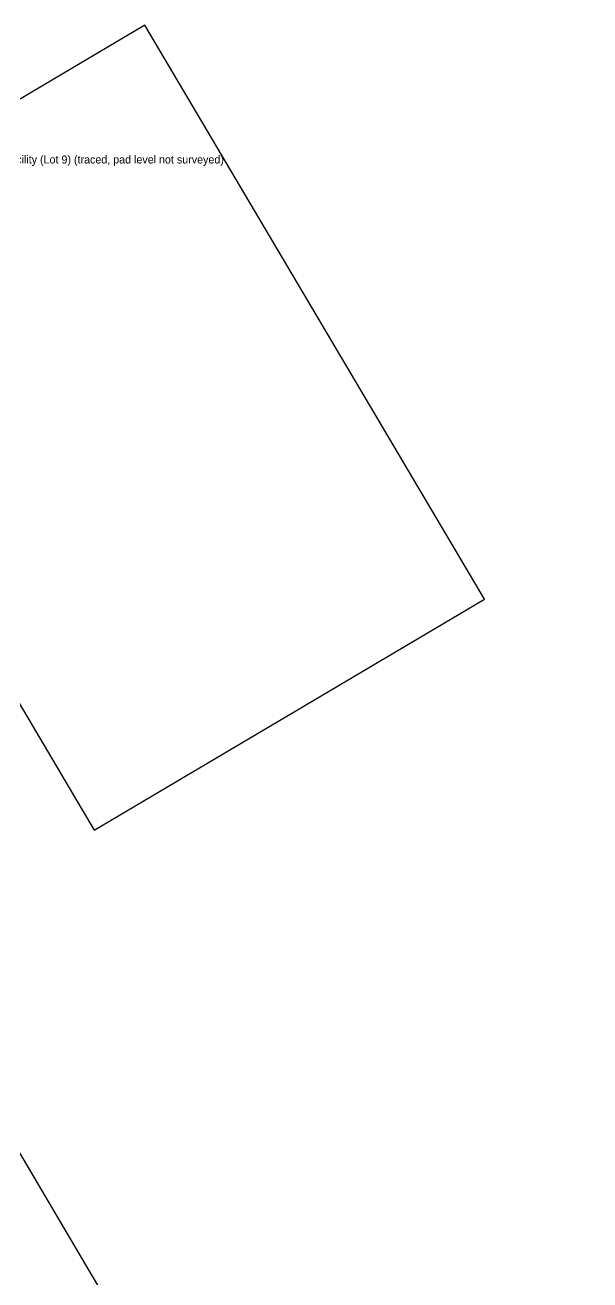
# Model space of a CAD drawing. Header units: feet. Extents: x 70 to 1025, y -1570 to -26.
# Drawn here: x 813.6 to 1025.3, y -790.3 to -320 of the extents above; entities that cross this region are included whole.
import ezdxf

# ---------------------------------------------------------------- set-up
doc = ezdxf.new("R2010")
doc.units = ezdxf.units.FT
doc.layers.add('BLDG-LOT9', color=9, linetype='CONTINUOUS')
doc.layers.add('PROPERTY', color=1, linetype='CONTINUOUS')

msp = doc.modelspace()

# ---------------------------------------------------------------- linework, layer by layer
at = {"layer": 'BLDG-LOT9'}
for p, q in [((858.532, -319.973), (712.2, -406.5)), ((985.777, -535.168), (858.532, -319.973)), ((712.2, -406.5), (839.445, -621.694)), ((839.445, -621.694), (985.777, -535.168))]:
    msp.add_line(p, q, dxfattribs=at)
at = {"layer": 'PROPERTY'}
msp.add_line((609.2, -400.6), (1025.3, -1104.3), dxfattribs=at)

# ---------------------------------------------------------------- texts
at = {"layer": 'BLDG-LOT9'}
msp.add_text('Existing Facility (Lot 9) (traced, pad level not surveyed)', height=3, dxfattribs=at).set_placement((790.456, -371.844))

doc.saveas('drawing.dxf')
